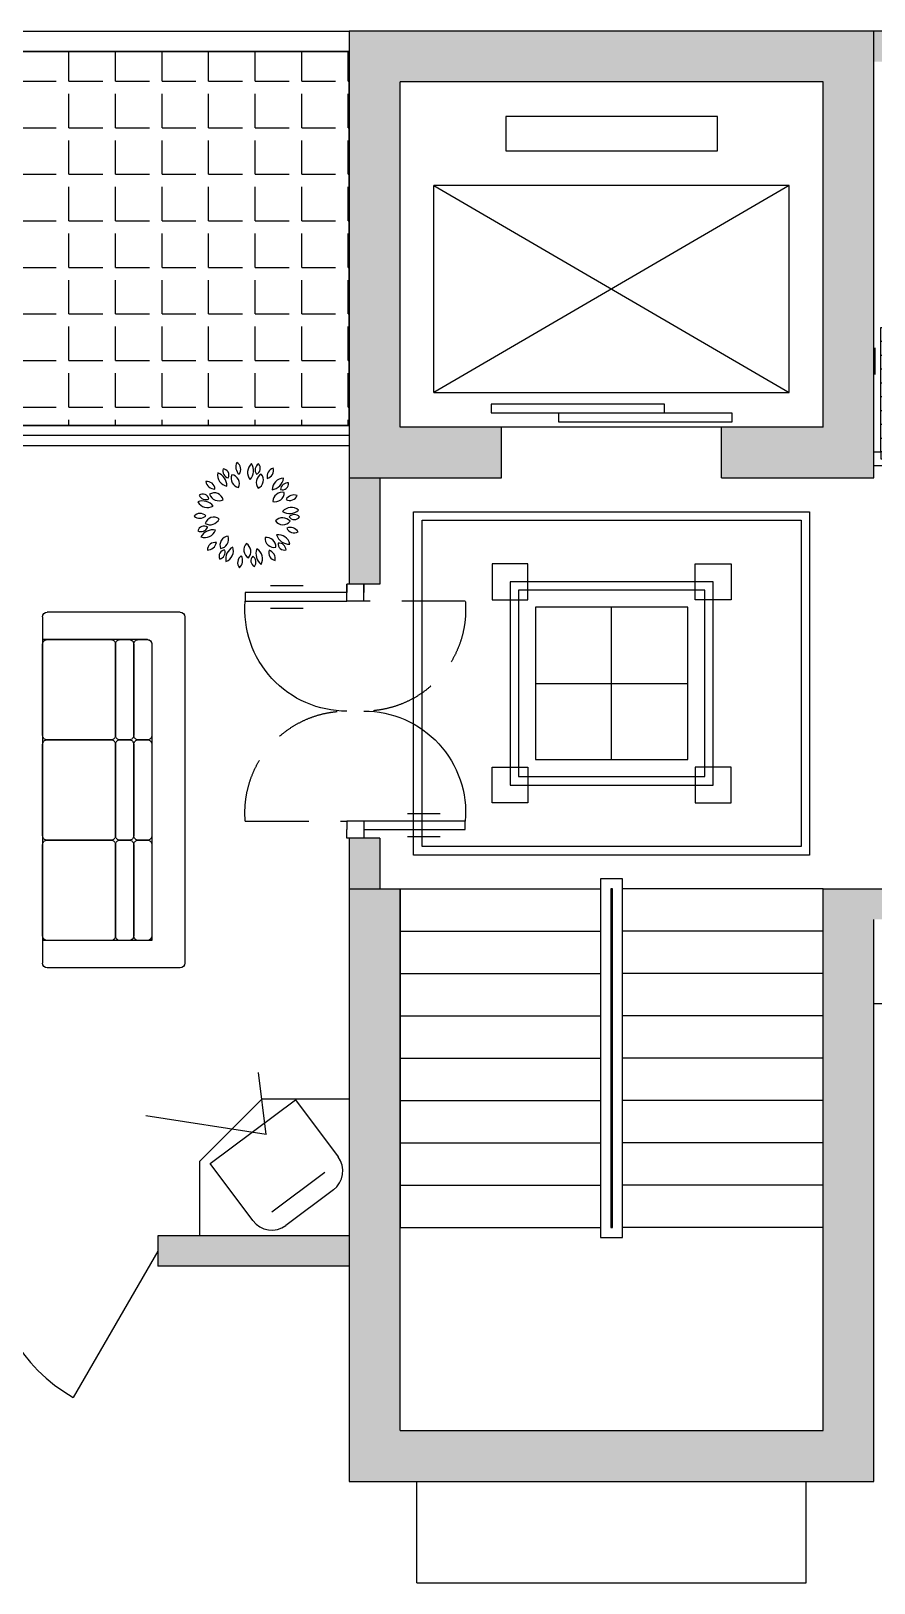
# Model space of a CAD drawing. Header units: millimetres. Extents: x 793 to 38097, y 481 to 18381.
# Drawn here: x 16139 to 21119, y 8693 to 17861 of the extents above; entities that cross this region are included whole.
import ezdxf
from ezdxf.enums import TextEntityAlignment as Align

# ---------------------------------------------------------------- set-up
doc = ezdxf.new("R2010")
doc.units = ezdxf.units.MM
doc.linetypes.add('DASHED2', pattern=[0.375, 0.25, -0.125])
for name, color, linetype in [('BL', 7, 'Continuous'), ('H', 13, 'Continuous'), ('J', 7, 'Continuous'), ('OA_FURNITURE', 7, 'Continuous'), ('PUB_H', 13, 'Continuous'), ('T', 7, 'Continuous'), ('W', 2, 'Continuous'), ('WALL', 4, 'Continuous')]:
    doc.layers.add(name, color=color, linetype=linetype)
doc.styles.add('DIM_FONT', font='SIMPLEX.shx', dxfattribs={"width": 0.8})
doc.styles.add('SIMPLEX', font='SIMPLEX.SHX')
doc.styles.get("Standard").update_dxf_attribs({"font": 'arial.ttf'})

# ---------------------------------------------------------------- blocks, each defined once
blk = doc.blocks.new('M_C34BMF')
at = {"layer": 'OA_FURNITURE'}
for p, q in [((-1057.9, -186.1), (-1057.9, 600.1)), ((-1031, 627), (1015.1, 627)), ((-896.4, 7.8), (-896.4, 627)), ((880.5, -19.2), (880.5, 627)), ((1042.1, -186.1), (1042.1, 600.1)), ((-869.5, -19.2), (880.5, -19.2)), ((-1031, -213), (1015.1, -213))]:
    blk.add_line(p, q, dxfattribs=at)
for points in [[(-869.5, 196.2), (-331, 196.2, 0.414214), (-304.1, 223.1), (-304.1, 600.1, 0.414214), (-331, 627), (-869.5, 627, 0.414214), (-896.4, 600.1), (-896.4, 223.1, 0.414214)], [(-277.2, 196.2), (261.3, 196.2, 0.414214), (288.2, 223.1), (288.2, 600.1, 0.414214), (261.3, 627), (-277.2, 627, 0.414214), (-304.1, 600.1), (-304.1, 223.1, 0.414214)], [(315.1, 196.2), (853.6, 196.2, 0.414214), (880.5, 223.1), (880.5, 600.1, 0.414214), (853.6, 627), (315.1, 627, 0.414214), (288.2, 600.1), (288.2, 223.1, 0.414214)], [(-869.5, 88.5), (-331, 88.5, 0.414214), (-304.1, 115.4), (-304.1, 169.3, 0.414214), (-331, 196.2), (-869.5, 196.2, 0.414214), (-896.4, 169.3), (-896.4, 115.4, 0.414214)], [(-277.2, 88.5), (261.3, 88.5, 0.414214), (288.2, 115.4), (288.2, 169.3, 0.414214), (261.3, 196.2), (-277.2, 196.2, 0.414214), (-304.1, 169.3), (-304.1, 115.4, 0.414214)], [(315.1, 88.5), (853.6, 88.5, 0.414214), (880.5, 115.4), (880.5, 169.3, 0.414214), (853.6, 196.2), (315.1, 196.2, 0.414214), (288.2, 169.3), (288.2, 115.4, 0.414214)], [(-869.5, -19.2), (-331, -19.2, 0.414214), (-304.1, 7.8), (-304.1, 61.6, 0.414214), (-331, 88.5), (-869.5, 88.5, 0.414214), (-896.4, 61.6), (-896.4, 7.8, 0.414214)], [(-277.2, -19.2), (261.3, -19.2, 0.414214), (288.2, 7.8), (288.2, 61.6, 0.414214), (261.3, 88.5), (-277.2, 88.5, 0.414214), (-304.1, 61.6), (-304.1, 7.8, 0.414214)], [(315.1, -19.2), (853.6, -19.2, 0.414214), (880.5, 7.8), (880.5, 61.6, 0.414214), (853.6, 88.5), (315.1, 88.5, 0.414214), (288.2, 61.6), (288.2, 7.8, 0.414214)]]:
    blk.add_lwpolyline(points, format="xyb", close=True, dxfattribs=at)
for centre, start, end in [((-1031, 600.1), 90, 180), ((1015.1, 600.1), 0, 90), ((-869.5, 7.8), 180, 270), ((853.6, 7.8), 270, 0), ((-1031, -186.1), 180, 270), ((1015.1, -186.1), 270, 0)]:
    blk.add_arc(centre, 26.9, start, end, dxfattribs=at)
at = {"style": 'DIM_FONT', "width": 0.8, "flags": 9}
for tag in ['YSIZE', 'XSIZE']:
    blk.add_attdef(tag, (0, 0), '', height=0.5, dxfattribs=at)
blk = doc.blocks.new('M_C4')
for p, q in [((100, 250), (350, 250)), ((0, -150), (0, 150)), ((363.3, 168.9), (84, 168.9)), ((450, 150), (450, -150)), ((187.5, -106.9), (56.8, -335.7)), ((187.5, -106.9), (546.7, -474.6)), ((450, -150), (0, -150))]:
    blk.add_line(p, q)
for centre, start, end in [((100, 150), 90, 180), ((350, 150), 0, 90)]:
    blk.add_arc(centre, 100, start, end)
at = {"flags": 9}
for tag in ['XSIZE', 'YSIZE']:
    blk.add_attdef(tag, (0, 0), '', height=0.5, dxfattribs=at)
at = {"width": 0.8, "flags": 9}
for tag in ['YSIZE', 'XSIZE', 'XSIZE', 'YSIZE']:
    blk.add_attdef(tag, (225, -150), '', height=0.5, dxfattribs=at)
blk = doc.blocks.new('_DBLK1')
for p, q in [((-0.5, 0), (-0.25, -0.433)), ((0.5, 0), (0.25, -0.433))]:
    blk.add_line(p, q)
for centre, start, end in [((-0.5, 0), 300, 0), ((0.5, 0), 180, 240)]:
    blk.add_arc(centre, 0.5, start, end)
at = {"style": 'SIMPLEX', "flags": 9}
blk.add_attdef('A', text='', height=1, dxfattribs=at).set_placement((0, 1.5), align=Align.MIDDLE)
blk = doc.blocks.new('*X39')
at = {"color": 0}
for p, q in [((276100, 3850), (276100, 3986.8)), ((276375, 3850), (276375, 4026.2)), ((276650, 3850), (276650, 4026.2)), ((276925, 3850), (276925, 4026.2)), ((277200, 3850), (277200, 4026.2)), ((277475, 3850), (277475, 4026.2)), ((277750, 3850), (277750, 4026.2)), ((278025, 3850), (278025, 4026.2)), ((278300, 3850), (278300, 4026.2)), ((278575, 3850), (278575, 4026.2)), ((278850, 3850), (278850, 4026.2)), ((279125, 3850), (279125, 4026.2)), ((279400, 3850), (279400, 4026.2)), ((279675, 3850), (279675, 4026.2)), ((279950, 3850), (279950, 4026.2)), ((280225, 3850), (280225, 4026.2)), ((280500, 3850), (280500, 4026.2)), ((280775, 3850), (280775, 4026.2)), ((281050, 3850), (281050, 4026.2)), ((281325, 3850), (281325, 4026.2)), ((281600, 3850), (281600, 4026.2)), ((275963.2, 3850), (276025, 3850)), ((276100, 3850), (276300, 3850)), ((276100, 3575), (276100, 3775)), ((276375, 3850), (276575, 3850)), ((276375, 3575), (276375, 3775)), ((276650, 3850), (276850, 3850)), ((276650, 3575), (276650, 3775)), ((276925, 3850), (277125, 3850)), ((276925, 3575), (276925, 3775)), ((277200, 3850), (277400, 3850)), ((277200, 3575), (277200, 3775)), ((277475, 3850), (277675, 3850)), ((277475, 3575), (277475, 3775)), ((277750, 3850), (277950, 3850)), ((277750, 3575), (277750, 3775)), ((278025, 3850), (278225, 3850)), ((278025, 3575), (278025, 3775)), ((278300, 3850), (278500, 3850)), ((278300, 3575), (278300, 3775)), ((278575, 3850), (278775, 3850)), ((278575, 3575), (278575, 3775)), ((278850, 3850), (279050, 3850)), ((278850, 3575), (278850, 3775)), ((279125, 3850), (279325, 3850)), ((279125, 3575), (279125, 3775)), ((279400, 3850), (279600, 3850)), ((279400, 3575), (279400, 3775)), ((279675, 3850), (279875, 3850)), ((279675, 3575), (279675, 3775)), ((279950, 3850), (280150, 3850)), ((279950, 3575), (279950, 3775)), ((280225, 3850), (280425, 3850)), ((280225, 3575), (280225, 3775)), ((280500, 3850), (280700, 3850)), ((280500, 3575), (280500, 3775)), ((280775, 3850), (280975, 3850)), ((280775, 3575), (280775, 3775)), ((281050, 3850), (281250, 3850)), ((281050, 3575), (281050, 3775)), ((281325, 3850), (281525, 3850)), ((281325, 3575), (281325, 3775)), ((281600, 3850), (281605.5, 3850)), ((281600, 3575), (281600, 3775)), ((275825, 3575), (275825, 3711.8)), ((275688.2, 3575), (275750, 3575)), ((275825, 3575), (276025, 3575)), ((275825, 3300), (275825, 3500)), ((276100, 3575), (276300, 3575)), ((276100, 3300), (276100, 3500)), ((276375, 3575), (276575, 3575)), ((276375, 3300), (276375, 3500)), ((276650, 3575), (276850, 3575)), ((276650, 3300), (276650, 3500)), ((276925, 3575), (277125, 3575)), ((276925, 3300), (276925, 3500)), ((277200, 3575), (277400, 3575)), ((277200, 3300), (277200, 3500)), ((277475, 3575), (277675, 3575)), ((277475, 3300), (277475, 3500)), ((277750, 3575), (277950, 3575)), ((277750, 3300), (277750, 3500)), ((278025, 3575), (278225, 3575)), ((278025, 3300), (278025, 3500)), ((278300, 3575), (278500, 3575)), ((278300, 3300), (278300, 3500)), ((278575, 3575), (278775, 3575)), ((278575, 3300), (278575, 3500)), ((278850, 3575), (279050, 3575)), ((278850, 3300), (278850, 3500)), ((279125, 3575), (279325, 3575)), ((279125, 3300), (279125, 3500)), ((279400, 3575), (279600, 3575)), ((279400, 3300), (279400, 3500)), ((279675, 3575), (279875, 3575)), ((279675, 3300), (279675, 3500)), ((279950, 3575), (280150, 3575)), ((279950, 3300), (279950, 3500)), ((280225, 3575), (280425, 3575)), ((280225, 3300), (280225, 3500)), ((280500, 3575), (280700, 3575)), ((280500, 3300), (280500, 3500)), ((280775, 3575), (280975, 3575)), ((280775, 3300), (280775, 3500)), ((281050, 3575), (281250, 3575)), ((281050, 3300), (281050, 3500)), ((281325, 3575), (281525, 3575)), ((281325, 3300), (281325, 3500)), ((281600, 3575), (281605.5, 3575)), ((281600, 3300), (281600, 3500)), ((275825, 3300), (276025, 3300)), ((276100, 3300), (276300, 3300)), ((276100, 3025), (276100, 3225)), ((276375, 3300), (276575, 3300)), ((276375, 3025), (276375, 3225)), ((276650, 3300), (276850, 3300)), ((276650, 3025), (276650, 3225)), ((276925, 3300), (277125, 3300)), ((276925, 3025), (276925, 3225)), ((277200, 3300), (277400, 3300)), ((277200, 3025), (277200, 3225)), ((277475, 3300), (277675, 3300)), ((277475, 3025), (277475, 3225)), ((277750, 3300), (277950, 3300)), ((277750, 3025), (277750, 3225)), ((278025, 3300), (278225, 3300)), ((278025, 3025), (278025, 3225)), ((278300, 3300), (278500, 3300)), ((278300, 3025), (278300, 3225)), ((278575, 3300), (278775, 3300)), ((278575, 3025), (278575, 3225)), ((278850, 3300), (279050, 3300)), ((278850, 3025), (278850, 3225)), ((279125, 3300), (279325, 3300)), ((279125, 3025), (279125, 3225)), ((279400, 3300), (279600, 3300)), ((279400, 3025), (279400, 3225)), ((279675, 3300), (279875, 3300)), ((279675, 3025), (279675, 3225)), ((279950, 3300), (280150, 3300)), ((279950, 3025), (279950, 3225)), ((280225, 3300), (280425, 3300)), ((280225, 3025), (280225, 3225)), ((280500, 3300), (280700, 3300)), ((280500, 3025), (280500, 3225)), ((280775, 3300), (280975, 3300)), ((280775, 3025), (280775, 3225)), ((281050, 3300), (281250, 3300)), ((281050, 3025), (281050, 3225)), ((281325, 3300), (281525, 3300)), ((281325, 3025), (281325, 3225)), ((281600, 3300), (281605.5, 3300)), ((281600, 3025), (281600, 3225)), ((276100, 3025), (276300, 3025)), ((276100, 2750), (276100, 2950)), ((276375, 3025), (276575, 3025)), ((276375, 2750), (276375, 2950)), ((276650, 3025), (276850, 3025)), ((276650, 2750), (276650, 2950)), ((276925, 3025), (277125, 3025)), ((276925, 2750), (276925, 2950)), ((277200, 3025), (277400, 3025)), ((277200, 2750), (277200, 2950)), ((277475, 3025), (277675, 3025)), ((277475, 2750), (277475, 2950)), ((277750, 3025), (277950, 3025)), ((277750, 2750), (277750, 2950)), ((278025, 3025), (278225, 3025)), ((278025, 2750), (278025, 2950)), ((278300, 3025), (278500, 3025)), ((278300, 2750), (278300, 2950)), ((278575, 3025), (278775, 3025)), ((278575, 2750), (278575, 2950)), ((278850, 3025), (279050, 3025)), ((278850, 2750), (278850, 2950)), ((279125, 3025), (279325, 3025)), ((279125, 2750), (279125, 2950)), ((279400, 3025), (279600, 3025)), ((279400, 2750), (279400, 2950)), ((279675, 3025), (279875, 3025)), ((279675, 2750), (279675, 2950)), ((279950, 3025), (280150, 3025)), ((279950, 2750), (279950, 2950)), ((280225, 3025), (280425, 3025)), ((280225, 2750), (280225, 2950)), ((280500, 3025), (280700, 3025)), ((280500, 2750), (280500, 2950)), ((280775, 3025), (280975, 3025)), ((280775, 2750), (280775, 2950)), ((281050, 3025), (281250, 3025)), ((281050, 2750), (281050, 2950)), ((281325, 3025), (281525, 3025)), ((281325, 2750), (281325, 2950)), ((281600, 3025), (281605.5, 3025)), ((281600, 2750), (281600, 2950)), ((276100, 2750), (276300, 2750)), ((276100, 2475), (276100, 2675)), ((276375, 2750), (276575, 2750)), ((276375, 2475), (276375, 2675)), ((276650, 2750), (276850, 2750)), ((276650, 2475), (276650, 2675)), ((276925, 2750), (277125, 2750)), ((276925, 2475), (276925, 2675)), ((277200, 2750), (277400, 2750)), ((277200, 2475), (277200, 2675)), ((277475, 2750), (277675, 2750)), ((277475, 2475), (277475, 2675)), ((277750, 2750), (277950, 2750)), ((277750, 2475), (277750, 2675)), ((278025, 2750), (278225, 2750)), ((278025, 2475), (278025, 2675)), ((278300, 2750), (278500, 2750)), ((278300, 2475), (278300, 2675)), ((278575, 2750), (278775, 2750)), ((278575, 2475), (278575, 2675)), ((278850, 2750), (279050, 2750)), ((278850, 2475), (278850, 2675)), ((279125, 2750), (279325, 2750)), ((279125, 2475), (279125, 2675)), ((279400, 2750), (279600, 2750)), ((279400, 2475), (279400, 2675)), ((279675, 2750), (279875, 2750)), ((279675, 2475), (279675, 2675)), ((279950, 2750), (280150, 2750)), ((279950, 2475), (279950, 2675)), ((280225, 2750), (280425, 2750)), ((280225, 2475), (280225, 2675)), ((280500, 2750), (280700, 2750)), ((280500, 2475), (280500, 2675)), ((280775, 2750), (280975, 2750)), ((280775, 2475), (280775, 2675)), ((281050, 2750), (281250, 2750)), ((281050, 2475), (281050, 2675)), ((281325, 2750), (281525, 2750)), ((281325, 2475), (281325, 2675)), ((281600, 2750), (281605.5, 2750)), ((281600, 2475), (281600, 2675)), ((276100, 2475), (276300, 2475)), ((276100, 2200), (276100, 2400)), ((276375, 2475), (276575, 2475)), ((276375, 2200), (276375, 2400)), ((276650, 2475), (276850, 2475)), ((276650, 2200), (276650, 2400)), ((276925, 2475), (277125, 2475)), ((276925, 2200), (276925, 2400)), ((277200, 2475), (277400, 2475)), ((277200, 2200), (277200, 2400)), ((277475, 2475), (277675, 2475)), ((277475, 2200), (277475, 2400)), ((277750, 2475), (277950, 2475)), ((277750, 2200), (277750, 2400)), ((278025, 2475), (278225, 2475)), ((278025, 2200), (278025, 2400)), ((278300, 2475), (278500, 2475)), ((278300, 2200), (278300, 2400)), ((278575, 2475), (278775, 2475)), ((278575, 2200), (278575, 2400)), ((278850, 2475), (279050, 2475)), ((278850, 2200), (278850, 2400)), ((279125, 2475), (279325, 2475)), ((279125, 2200), (279125, 2400)), ((279400, 2475), (279600, 2475)), ((279400, 2200), (279400, 2400)), ((279675, 2475), (279875, 2475)), ((279675, 2200), (279675, 2400)), ((279950, 2475), (280150, 2475)), ((279950, 2200), (279950, 2400)), ((280225, 2475), (280425, 2475)), ((280225, 2200), (280225, 2400)), ((280500, 2475), (280700, 2475)), ((280500, 2200), (280500, 2400)), ((280775, 2475), (280975, 2475)), ((280775, 2200), (280775, 2400)), ((281050, 2475), (281250, 2475)), ((281050, 2200), (281050, 2400)), ((281325, 2475), (281525, 2475)), ((281325, 2200), (281325, 2400)), ((281600, 2475), (281605.5, 2475)), ((281600, 2200), (281600, 2400)), ((276100, 2200), (276300, 2200)), ((276100, 1925), (276100, 2125)), ((276375, 2200), (276575, 2200)), ((276375, 1925), (276375, 2125)), ((276650, 2200), (276850, 2200)), ((276650, 1925), (276650, 2125)), ((276925, 2200), (277125, 2200)), ((276925, 1925), (276925, 2125)), ((277200, 2200), (277400, 2200)), ((277200, 1925), (277200, 2125)), ((277475, 2200), (277675, 2200)), ((277475, 1925), (277475, 2125)), ((277750, 2200), (277950, 2200)), ((277750, 1925), (277750, 2125)), ((278025, 2200), (278225, 2200)), ((278025, 1925), (278025, 2125)), ((278300, 2200), (278500, 2200)), ((278300, 1925), (278300, 2125)), ((278575, 2200), (278775, 2200)), ((278575, 1925), (278575, 2125)), ((278850, 2200), (279050, 2200)), ((278850, 1925), (278850, 2125)), ((279125, 2200), (279325, 2200)), ((279125, 1925), (279125, 2125)), ((279400, 2200), (279600, 2200)), ((279400, 1925), (279400, 2125)), ((279675, 2200), (279875, 2200)), ((279675, 1925), (279675, 2125)), ((279950, 2200), (280150, 2200)), ((279950, 1925), (279950, 2125)), ((280225, 2200), (280425, 2200)), ((280225, 1925), (280225, 2125)), ((280500, 2200), (280700, 2200)), ((280500, 1925), (280500, 2125)), ((280775, 2200), (280975, 2200)), ((280775, 1925), (280775, 2125)), ((281050, 2200), (281250, 2200)), ((281050, 1925), (281050, 2125)), ((281325, 2200), (281525, 2200)), ((281325, 1925), (281325, 2125)), ((281600, 2200), (281605.5, 2200)), ((281600, 1925), (281600, 2125)), ((276100, 1925), (276300, 1925)), ((276100, 1650), (276100, 1850)), ((276375, 1925), (276575, 1925)), ((276375, 1650), (276375, 1850)), ((276650, 1925), (276850, 1925)), ((276650, 1650), (276650, 1850)), ((276925, 1925), (277125, 1925)), ((276925, 1650), (276925, 1850)), ((277200, 1925), (277400, 1925)), ((277200, 1816.2), (277200, 1850)), ((277475, 1925), (277675, 1925)), ((277475, 1816.2), (277475, 1850)), ((277750, 1925), (277950, 1925)), ((277750, 1816.2), (277750, 1850)), ((278025, 1925), (278225, 1925)), ((278025, 1816.2), (278025, 1850)), ((278300, 1925), (278500, 1925)), ((278300, 1816.2), (278300, 1850)), ((278575, 1925), (278775, 1925)), ((278575, 1816.2), (278575, 1850)), ((278850, 1925), (279050, 1925)), ((278850, 1816.2), (278850, 1850)), ((279125, 1925), (279325, 1925)), ((279125, 1816.2), (279125, 1850)), ((279400, 1925), (279600, 1925)), ((279400, 1816.2), (279400, 1850)), ((279675, 1925), (279875, 1925)), ((279675, 1816.2), (279675, 1850)), ((279950, 1925), (280150, 1925)), ((279950, 1816.2), (279950, 1850)), ((280225, 1925), (280425, 1925)), ((280225, 1816.2), (280225, 1850)), ((280500, 1925), (280700, 1925)), ((280500, 1816.2), (280500, 1850)), ((280775, 1925), (280975, 1925)), ((280775, 1816.2), (280775, 1850)), ((281050, 1925), (281250, 1925)), ((281050, 1816.2), (281050, 1850)), ((281325, 1925), (281525, 1925)), ((281325, 1816.2), (281325, 1850)), ((281600, 1925), (281605.5, 1925)), ((281600, 1816.2), (281600, 1850)), ((276100, 1650), (276300, 1650)), ((276100, 1375), (276100, 1575)), ((276375, 1650), (276575, 1650)), ((276375, 1375), (276375, 1575)), ((276650, 1650), (276850, 1650)), ((276650, 1375), (276650, 1575)), ((276925, 1650), (277125, 1650)), ((276925, 1375), (276925, 1575)), ((276100, 1375), (276300, 1375)), ((276100, 1100), (276100, 1300)), ((276375, 1375), (276575, 1375)), ((276375, 1100), (276375, 1300)), ((276650, 1375), (276850, 1375)), ((276650, 1100), (276650, 1300)), ((276925, 1375), (277125, 1375)), ((276925, 1100), (276925, 1300)), ((276100, 1100), (276300, 1100)), ((276100, 825), (276100, 1025)), ((276375, 1100), (276575, 1100)), ((276375, 825), (276375, 1025)), ((276650, 1100), (276850, 1100)), ((276650, 825), (276650, 1025)), ((276925, 1100), (277125, 1100)), ((276925, 825), (276925, 1025)), ((276100, 825), (276300, 825)), ((276100, 717.6), (276100, 750)), ((276375, 825), (276575, 825)), ((276375, 717.6), (276375, 750)), ((276650, 825), (276850, 825)), ((276650, 717.6), (276650, 750)), ((276925, 825), (277125, 825)), ((276925, 717.6), (276925, 750))]:
    blk.add_line(p, q, dxfattribs=at)
blk = doc.blocks.new('80217101531128')
for p, q in [((-2130, 60), (2130, 60)), ((-2130, 0), (2130, 0)), ((-2130, -60), (2130, -60))]:
    blk.add_line(p, q)
at = {"style": 'SIMPLEX', "flags": 9}
blk.add_attdef('A', text='', height=1, dxfattribs=at).set_placement((0, 0), align=Align.MIDDLE)
blk = doc.blocks.new('M_F22')
for centre, radius, start, end in [((-63, 1991), 399, 151.70154, 229.74057), ((-591, 1891), 339, 322.86392, 58.57818), ((523, 1764), 486, 130.70899, 219.10644), ((-284, 1836), 573, 318.65709, 31.15834), ((662, 1865), 307, 123.4613, 215.43295), ((307, 1931), 266, 293.31145, 45.5828), ((-1680, 1042), 339, 2.86392, 98.57818), ((-1340, 1458), 399, 191.70154, 269.74057), ((-745, 1661), 486, 170.70899, 259.10644), ((-1409, 1198), 573, 358.65709, 71.15834), ((-704, 1829), 307, 163.4613, 255.43295), ((-1018, 1651), 266, 333.31145, 85.5828), ((-242, 1523), 417, 160.50355, 255.32847), ((-684, 1289), 376, 333.2488, 82.58322), ((819, 1335), 417, 120.50355, 215.32847), ((331, 1439), 376, 293.2488, 42.58322), ((1257, 1578), 399, 111.70154, 189.74057), ((788, 1841), 339, 282.86392, 18.57818), ((1560, 1027), 486, 90.70899, 179.10644), ((988, 1601), 573, 278.65709, 351.15834), ((1732, 1016), 307, 83.4613, 175.43295), ((1502, 1294), 266, 253.31145, 5.5828), ((-1853, 584), 266, 13.31145, 125.5828), ((-1727, 923), 307, 203.4613, 295.43295), ((-1364, 522), 376, 13.2488, 122.58322), ((-1177, 985), 417, 200.50355, 295.32847), ((1511, 508), 417, 80.50355, 175.32847), ((1204, 902), 376, 253.2488, 2.58322), ((2003, 413), 399, 71.70154, 149.74057), ((1813, 916), 339, 242.86392, 338.57818), ((-1969, -307), 339, 42.86392, 138.57818), ((-1861, -14), 573, 38.65709, 111.15834), ((-1651, 768), 486, 210.70899, 299.10644), ((1881, -204), 486, 50.70899, 139.10644), ((1812, 603), 573, 238.65709, 311.15834), ((-1976, 230), 399, 231.70154, 309.74057), ((-1807, -769), 266, 53.31145, 165.5828), ((-1928, -429), 307, 243.4613, 335.43295), ((-1393, -503), 376, 53.2488, 162.58322), ((-1547, -28), 417, 240.50355, 335.32847), ((1510, -570), 417, 40.50355, 135.32847), ((1528, -71), 376, 213.2488, 322.58322), ((1825, -959), 399, 31.70154, 109.74057), ((2003, -452), 339, 202.86392, 298.57818), ((2005, -323), 307, 43.4613, 135.43295), ((2009, 38), 266, 213.31145, 325.5828), ((-1429, -1233), 573, 78.65709, 151.15834), ((-1770, -498), 486, 250.70899, 339.10644), ((-1323, -1527), 339, 82.86392, 178.57818), ((-1674, -1120), 399, 271.70154, 349.74057), ((-756, -1306), 376, 93.2488, 202.58322), ((-1179, -1041), 417, 280.50355, 15.32847), ((249, -1512), 376, 133.2488, 242.58322), ((-246, -1581), 417, 320.50355, 55.32847), ((1151, -1025), 376, 173.2488, 282.58322), ((816, -1395), 417, 0.50355, 95.32847), ((1335, -1353), 486, 10.70899, 99.10644), ((1801, -691), 573, 198.65709, 271.15834), ((1589, -1250), 266, 173.31145, 285.5828), ((1354, -1524), 307, 3.4613, 95.43295), ((-902, -1777), 266, 93.31145, 205.5828), ((-1213, -1593), 307, 283.4613, 15.43295), ((-314, -1889), 573, 118.65709, 191.15834), ((-1048, -1545), 486, 290.70899, 19.10644), ((-44, -2046), 339, 122.86392, 218.57818), ((-574, -1959), 399, 311.70154, 29.74057), ((439, -1967), 266, 133.31145, 245.5828), ((83, -2026), 307, 323.4613, 55.43295), ((962, -1675), 573, 158.65709, 231.15834), ((179, -1883), 486, 330.70899, 59.10644), ((1270, -1621), 339, 162.86392, 258.57818), ((808, -1896), 399, 351.70154, 69.74057)]:
    blk.add_arc(centre, radius, start, end)
at = {"width": 0.8, "flags": 9}
for tag in ['XSIZE', 'YSIZE']:
    blk.add_attdef(tag, (0, 0), '', height=0.5, dxfattribs=at)
blk = doc.blocks.new('M_A19UKF')
for p, q in [((-0.4667, -0.0028), (-0.4667, 0.3972)), ((-0.4667, 0.3972), (-0.4333, 0.3972)), ((-0.4333, 0.3972), (-0.4333, -0.0028)), ((-0.4949, 0.2977), (-0.4949, 0.1694)), ((-0.4051, 0.2977), (-0.4051, 0.1694)), ((-0.5, -0.0028), (-0.5, -0.0694)), ((-0.4333, -0.0028), (-0.5, -0.0028)), ((-0.5, -0.0028), (-0.5, -0.0028)), ((-0.4333, -0.0028), (-0.4667, -0.0028)), ((-0.4333, -0.0028), (-0.4333, -0.0694)), ((0.4333, -0.0028), (0.4333, -0.0694)), ((0.4333, -0.0028), (0.4667, -0.0028)), ((0.4333, -0.0028), (0.5, -0.0028)), ((0.5, -0.0028), (0.4667, -0.0028)), ((0.5, -0.0028), (0.5, -0.0694)), ((0.5, -0.0028), (0.5, -0.0028)), ((-0.5, -0.0694), (-0.5, -0.0694)), ((-0.5, -0.0694), (-0.4667, -0.0694)), ((-0.4333, -0.0694), (-0.4667, -0.0694)), ((0.4333, -0.4694), (0.4333, -0.0694)), ((0.4333, -0.0694), (0.5, -0.0694)), ((0.4333, -0.0694), (0.4667, -0.0694)), ((0.4667, -0.0694), (0.4667, -0.4694)), ((0.5, -0.0694), (0.4667, -0.0694)), ((0.5, -0.0694), (0.5, -0.0694)), ((0.4051, -0.3699), (0.4051, -0.2416)), ((0.4949, -0.3699), (0.4949, -0.2416)), ((0.4667, -0.4694), (0.4333, -0.4694))]:
    blk.add_line(p, q)
at = {"linetype": 'DASHED2'}
for p, q in [((0.4333, 0.3972), (0.4333, -0.0028)), ((-0.4333, -0.4694), (-0.4333, -0.0694))]:
    blk.add_line(p, q, dxfattribs=at)
for centre, start, end in [((-0.4, -0.0014), 359.80068, 94.78054), ((0.4, -0.0708), 179.80068, 274.78054)]:
    blk.add_arc(centre, 0.4, start, end)
for centre, start, end in [((0.4, -0.0014), 85.21946, 180.19932), ((-0.4, -0.0708), 265.21946, 0.19932)]:
    blk.add_arc(centre, 0.4, start, end, dxfattribs=at)
blk = doc.blocks.new('_LIFTD')
for points in [[(-0.5476, -0.6024), (-0.5476, -0.7742), (0.2411, -0.7742), (0.2411, -0.6024), (-0.5476, -0.6024)], [(-0.2411, -0.7836), (-0.2411, -0.9554), (0.5476, -0.9554), (0.5476, -0.7836), (-0.2411, -0.7836)]]:
    blk.add_lwpolyline(points)
blk = doc.blocks.new('M_A24LXR')
for p, q in [((-0.455, 0.071), (-0.455, 0.888)), ((-0.455, 0.888), (-0.41, 0.888)), ((-0.41, 0.888), (-0.41, 0.071)), ((-0.494, 0.753), (-0.494, 0.578)), ((-0.455, 0.797), (-0.41, 0.797)), ((-0.371, 0.753), (-0.371, 0.578)), ((-0.455, 0.707), (-0.41, 0.707)), ((-0.455, 0.616), (-0.41, 0.616)), ((-0.455, 0.525), (-0.41, 0.525)), ((-0.455, 0.434), (-0.41, 0.434)), ((-0.455, 0.343), (-0.41, 0.343)), ((-0.455, 0.253), (-0.41, 0.253)), ((-0.455, 0.162), (-0.41, 0.162)), ((-0.501, 0.071), (-0.455, 0.071)), ((-0.501, -0.02), (-0.501, 0.071)), ((-0.41, 0.071), (-0.455, 0.071)), ((-0.455, 0.071), (-0.455, 0.026)), ((-0.455, 0.026), (-0.41, 0.026)), ((-0.41, 0.026), (-0.41, -0.02)), ((0.453, 0.026), (0.407, 0.026)), ((0.407, 0.026), (0.407, -0.02)), ((0.498, 0.071), (0.453, 0.071)), ((0.453, 0.071), (0.453, 0.026)), ((0.498, -0.02), (0.498, 0.071)), ((-0.501, -0.02), (-0.501, -0.02)), ((-0.41, -0.02), (-0.501, -0.02)), ((0.407, -0.02), (0.498, -0.02)), ((0.498, -0.02), (0.498, -0.02))]:
    blk.add_line(p, q)
blk.add_arc((-0.364, 0.072), 0.817, 359.9115, 93.1848)

msp = doc.modelspace()

# ---------------------------------------------------------------- linework, layer by layer
at = {"layer": 'BL'}
for points in [[(12378.5, 16633.4), (11827, 17185), (12502.7, 17860.7), (18018.5, 17860.7)], [(12498.5, 16683.1), (11996.7, 17185), (12552.4, 17740.7), (18018.5, 17740.7)]]:
    msp.add_lwpolyline(points, dxfattribs=at)
at = {"layer": 'H'}
for p, q in [((19568.5, 13557), (19568.5, 14457)), ((19118.5, 14007), (20018.5, 14007))]:
    msp.add_line(p, q, dxfattribs=at)
msp.add_lwpolyline([(13578.5, 14432.1), (13578.5, 15530.7), (18018.5, 15530.7), (18018.5, 17740.7), (12552.4, 17740.7), (11996.7, 17185), (12498.5, 16683.1), (12498.5, 14432.1), (13578.5, 14432.1)], dxfattribs=at)
for points in [[(18398.5, 15020.7), (20738.5, 15020.7), (20738.5, 12993.4), (18398.5, 12993.4)], [(18448.5, 14970.7), (20688.5, 14970.7), (20688.5, 13043.4), (18448.5, 13043.4)], [(19074.6, 14713.1), (18862.5, 14713.1), (18862.5, 14501), (19074.6, 14501)], [(20062.5, 14713.1), (20274.6, 14713.1), (20274.6, 14501), (20062.5, 14501)], [(18968.5, 14607), (18968.5, 13407), (20168.5, 13407), (20168.5, 14607)], [(19018.5, 14557), (19018.5, 13457), (20118.5, 13457), (20118.5, 14557)], [(19118.5, 14457), (19118.5, 13557), (20018.5, 13557), (20018.5, 14457)], [(19074.6, 13301), (18862.5, 13301), (18862.5, 13513.1), (19074.6, 13513.1)], [(20062.5, 13301), (20274.6, 13301), (20274.6, 13513.1), (20062.5, 13513.1)]]:
    msp.add_lwpolyline(points, close=True, dxfattribs=at)
at = {"layer": 'J'}
for p, q in [((22028.5, 12113.4), (21118.5, 12113.4)), ((17135.6, 11184.4), (17502.4, 11551.2)), ((18018.5, 11551.2), (17502.4, 11551.2)), ((17135.6, 10744.2), (17135.6, 11184.4)), ((18418.5, 8693.4), (18418.5, 9293.4)), ((20718.5, 8693.4), (20718.5, 9293.4)), ((18418.5, 8693.4), (20718.5, 8693.4))]:
    msp.add_line(p, q, dxfattribs=at)
at = {"layer": 'PUB_H'}
for points in [[(18018.5, 15220.7), (18018.5, 17860.7), (18318.5, 15520.7), (18318.5, 17560.7)], [(18018.5, 17860.7), (21118.5, 17860.7), (18318.5, 17560.7), (20818.5, 17560.7)], [(21118.5, 15220.7), (20818.5, 15520.7), (21118.5, 17860.7), (20818.5, 17560.7)], [(21368.5, 17680.7), (21118.5, 17680.7), (21368.5, 17860.7), (21118.5, 17860.7)], [(18918.5, 15520.7), (18918.5, 15220.7), (18318.5, 15520.7), (18018.5, 15220.7)], [(20218.5, 15520.7), (20818.5, 15520.7), (20218.5, 15220.7), (21118.5, 15220.7)], [(18198.5, 15220.7), (18198.5, 14593.4), (18018.5, 15220.7), (18018.5, 14593.4)], [(18198.5, 13093.4), (18198.5, 12793.4), (18018.5, 13093.4), (18018.5, 12793.4)], [(18018.5, 12793.4), (18318.5, 9593.4), (18018.5, 9293.4)], [(18318.5, 12793.4), (18318.5, 9593.4), (18018.5, 12793.4)], [(20818.5, 12793.4), (21118.5, 12613.4), (20818.5, 9593.4), (21118.5, 9293.4)], [(22028.5, 12793.4), (22028.5, 12613.4), (20818.5, 12793.4), (21118.5, 12613.4)], [(18018.5, 10744.2), (18018.5, 10564.2), (16888.5, 10744.2), (16888.5, 10564.2)], [(21118.5, 9293.4), (18018.5, 9293.4), (20818.5, 9593.4), (18318.5, 9593.4)]]:
    msp.add_solid(points, dxfattribs=at)
at = {"layer": 'T'}
for p, q in [((18943.5, 17356.7), (18943.5, 17152.7)), ((20193.5, 17356.7), (18943.5, 17356.7)), ((20193.5, 17152.7), (20193.5, 17356.7)), ((18943.5, 17152.7), (20193.5, 17152.7)), ((20618.5, 16948.7), (18518.5, 16948.7)), ((20618.5, 16948.7), (18518.5, 15724.7)), ((18518.5, 16948.7), (20618.5, 15724.7)), ((18518.5, 15724.7), (18518.5, 16948.7)), ((20618.5, 15724.7), (20618.5, 16948.7)), ((18518.5, 15724.7), (20618.5, 15724.7)), ((20218.5, 15520.7), (18918.5, 15520.7)), ((19633.5, 12853.4), (19503.5, 12853.4)), ((19503.5, 12853.4), (19503.5, 10733.4)), ((19633.5, 10733.4), (19633.5, 12853.4)), ((18318.5, 12793.4), (19503.5, 12793.4)), ((18318.5, 12793.4), (18318.5, 10793.4)), ((19573.5, 12793.4), (19563.5, 12793.4)), ((19563.5, 12793.4), (19563.5, 10793.4)), ((19573.5, 10793.4), (19573.5, 12793.4)), ((20818.5, 12793.4), (19633.5, 12793.4)), ((20818.5, 10793.4), (20818.5, 12793.4)), ((18318.5, 12543.4), (19503.5, 12543.4)), ((20818.5, 12543.4), (19633.5, 12543.4)), ((18318.5, 12293.4), (19503.5, 12293.4)), ((20818.5, 12293.4), (19633.5, 12293.4)), ((18318.5, 12043.4), (19503.5, 12043.4)), ((20818.5, 12043.4), (19633.5, 12043.4)), ((18318.5, 11793.4), (19503.5, 11793.4)), ((20818.5, 11793.4), (19633.5, 11793.4)), ((18318.5, 11543.4), (19503.5, 11543.4)), ((20818.5, 11543.4), (19633.5, 11543.4)), ((18318.5, 11293.4), (19503.5, 11293.4)), ((20818.5, 11293.4), (19633.5, 11293.4)), ((18318.5, 11043.4), (19503.5, 11043.4)), ((20818.5, 11043.4), (19633.5, 11043.4)), ((18318.5, 10793.4), (19503.5, 10793.4)), ((19503.5, 10733.4), (19633.5, 10733.4)), ((19563.5, 10793.4), (19573.5, 10793.4)), ((20818.5, 10793.4), (19633.5, 10793.4))]:
    msp.add_line(p, q, dxfattribs=at)
at = {"layer": 'WALL'}
for p, q in [((18018.5, 17860.7), (18018.5, 14593.4)), ((21368.5, 17860.7), (18018.5, 17860.7)), ((21118.5, 15220.7), (21118.5, 17860.7)), ((18318.5, 15520.7), (18318.5, 17560.7)), ((20818.5, 17560.7), (18318.5, 17560.7)), ((20818.5, 15520.7), (20818.5, 17560.7)), ((18918.5, 15520.7), (18318.5, 15520.7)), ((18918.5, 15220.7), (18918.5, 15520.7)), ((20818.5, 15520.7), (20218.5, 15520.7)), ((20218.5, 15220.7), (20218.5, 15520.7)), ((18018.5, 15220.7), (18918.5, 15220.7)), ((18198.5, 15220.7), (18198.5, 14593.4)), ((20218.5, 15220.7), (21118.5, 15220.7)), ((18198.5, 14593.4), (18018.5, 14593.4)), ((18018.5, 13093.4), (18018.5, 9293.4)), ((18198.5, 13093.4), (18018.5, 13093.4)), ((18198.5, 13093.4), (18198.5, 12793.4)), ((18018.5, 12793.4), (18318.5, 12793.4)), ((18318.5, 9593.4), (18318.5, 12793.4)), ((20818.5, 9593.4), (20818.5, 12793.4)), ((20818.5, 12793.4), (22028.5, 12793.4)), ((21118.5, 9293.4), (21118.5, 12613.4)), ((16888.5, 10744.2), (16888.5, 10564.2)), ((18018.5, 10744.2), (16888.5, 10744.2)), ((18018.5, 10564.2), (16888.5, 10564.2)), ((18318.5, 9593.4), (20818.5, 9593.4)), ((18018.5, 9293.4), (21118.5, 9293.4))]:
    msp.add_line(p, q, dxfattribs=at)

# ---------------------------------------------------------------- block references
at = {"layer": 'H'}
msp.add_blockref('*X39', (-263587, 13714.5), dxfattribs=at)
at = {"layer": 'J', "xscale": 0.14, "yscale": 0.14, "zscale": 0.14}
msp.add_blockref('M_F22', (17413, 15006.7), dxfattribs=at)
at = {"layer": 'J', "xscale": -1, "rotation": 90}
msp.add_blockref('M_C34BMF', (16834, 13369.4), dxfattribs=at)
at = {"layer": 'J', "xscale": 1.4, "yscale": 1.4, "zscale": 1.4, "rotation": 216.7747463473181}
msp.add_blockref('M_C4', (17827.5, 11379.2), dxfattribs=at)
at = {"layer": 'W'}
for name, p, xscale, yscale, zscale in [('M_A24LXR', (21568.5, 15310.7), 900, 900, 900), ('_DBLK1', (15888.5, 10654.2), 2000, 2000, 2000)]:
    msp.add_blockref(name, p, dxfattribs=dict(at, xscale=xscale, yscale=yscale, zscale=zscale))
for name, p, xscale, yscale, zscale, rotation in [('_LIFTD', (19568.5, 15370.7), 1300, 300.0000000000056, 1300, 180), ('M_A19UKF', (18108.5, 13843.4), -1500, 1500, 1500, 270)]:
    msp.add_blockref(name, p, dxfattribs=dict(at, xscale=xscale, yscale=yscale, zscale=zscale, rotation=rotation))
at = {"layer": 'W', "rotation": 180}
msp.add_blockref('80217101531128', (15888.5, 15470.7), dxfattribs=at)

doc.saveas('drawing.dxf')
